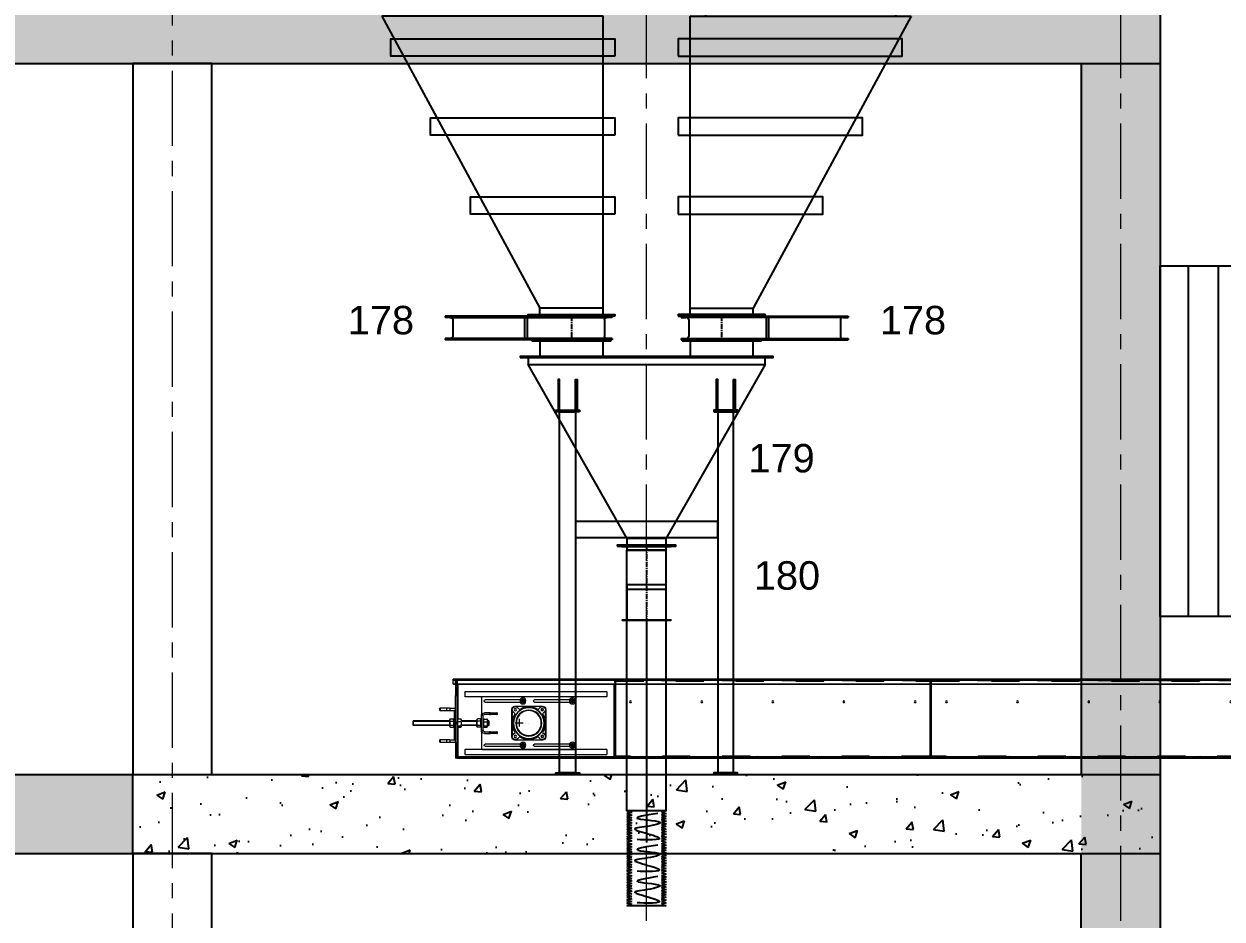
# Model space of a CAD drawing. Header units: millimetres. Extents: x 3220 to 226993, y 817 to 176024.
# Drawn here: x 166369 to 173949, y 140028 to 145694 of the extents above; entities that cross this region are included whole.
import ezdxf

# ---------------------------------------------------------------- set-up
doc = ezdxf.new("R2010")
doc.units = ezdxf.units.MM
for name, pattern in [('AXES', [50.8, 31.75, -6.35, 6.35, -6.35]), ('CHAIN', [0.3543, 0.2362, -0.0295, 0.0591, -0.0295]), ('DASHED', [15, 7, -8])]:
    doc.linetypes.add(name, pattern=pattern)
doc.layers.add('Axe', color=1, linetype='AXES', lineweight=9)
doc.layers.add('Gewinde(DIN)', color=160, linetype='Continuous', lineweight=25)
for name, color, linetype, lineweight, true_color in [('Mittelpunktmarkierung(DIN)', 7, 'Continuous', 25, 0x3f3f3f), ('Sichtbare Kanten(DIN)', 7, 'Continuous', 50, 0x3f3f3f), ('Sichtbare tangentiale Kanten(DIN)', 7, 'Continuous', 50, 0x3f3f3f), ('Verdeckte Kanten(DIN)', 7, 'DASHED', 35, 0x3f3f3f), ('Verdeckte tangentiale Kanten(DIN)', 7, 'DASHED', 35, 0x3f3f3f)]:
    doc.layers.add(name, color=color, linetype=linetype, lineweight=lineweight, true_color=true_color)
doc.layers.add('Repère', color=76, linetype='Continuous')
doc.styles.get("Standard").update_dxf_attribs({"font": 'arial.ttf'})

# ---------------------------------------------------------------- blocks, each defined once
blk = doc.blocks.new('section 1-2')
h = blk.add_hatch()
h.set_pattern_fill('AR-CONC', color=256, scale=3)
h.set_pattern_definition([(50, (0, 2000), (546.554, -47.817), [57.15, -628.65]), (355, (0, 2000), (-105.73, 573.17), [45.72, -502.922]), (100.4514, (45.55, 1996), (440.824, 525.353), [48.57, -534.271]), (46.1842, (0, 2152.4), (813.237, -126.127), [85.725, -942.975]), (96.6356, (67.8, 2141.9), (712.212, 742.278), [72.855, -801.407]), (351.184, (0, 2152.4), (712.212, 742.278), [68.58, -754.38]), (21, (76.2, 2114.3), (454.843, -306.7956), [57.15, -628.65]), (326, (76.2, 2114.3), (185.406, 552.564), [45.72, -502.92]), (71.4514, (114.1, 2088.73), (640.249, 245.768), [48.57, -534.27]), (37.5, (0, 2000), (9.2658, 253.6651), [0, -496.824, 0, -510.54, 0, -504.825]), (7.5, (0, 2000), (200.459, 300.5417), [0, -291.084, 0, -485.394, 0, -192.405]), (327.5, (-169.93, 2000), (406.7718, -17.1862), [0, -190.5, 0, -594.36, 0, -788.67]), (317.5, (-246.13, 2000), (444.3875, 76.2795), [0, -247.65, 0, -394.716, 0, -560.07])])
h.paths.add_polyline_path([(0, 9500), (-250, 9500), (-250, 5000), (0, 5000)])
h.paths.add_polyline_path([(250, 9500), (0, 9500), (0, 5000), (250, 5000)])
h.paths.add_polyline_path([(0, 10000), (-250, 10000), (-250, 9500), (0, 9500)])
h.paths.add_polyline_path([(3000, 10000), (0, 10000), (0, 9500), (250, 9500), (3000, 9500)])
h.paths.add_polyline_path([(6000, 10000), (3000, 10000), (3000, 9500), (6000, 9500)])
h.paths.add_polyline_path([(9000, 10000), (6000, 10000), (6000, 9500), (9000, 9500)])
h.paths.add_polyline_path([(12000, 10000), (9000, 10000), (9000, 9500), (12000, 9500)])
h.paths.add_polyline_path([(15000, 10000), (12000, 10000), (12000, 9500), (15000, 9500)])
h.paths.add_polyline_path([(24000, 10000), (15000, 10000), (15000, 9500), (15250, 9500), (17750, 9500), (24000, 9500)])
h.paths.add_polyline_path([(24000, 9500), (23750, 9500), (23750, 5000), (24000, 5000)])
h.paths.add_polyline_path([(24250, 9500), (24000, 9500), (24000, 5000), (24250, 5000)])
h.paths.add_polyline_path([(24250, 10000), (24000, 10000), (24000, 9500), (24250, 9500)])
h = blk.add_hatch()
h.set_pattern_fill('ANSI34', color=76, scale=60, angle=45)
h.paths.add_polyline_path([(25000, 8219.3), (24250, 8219.3), (24250, 6000), (25000, 6000)])
h.paths.add_polyline_path([(30000, 8219.3), (25000, 8219.3), (25000, 6000), (25150, 6000), (30000, 6000)])
edge = h.paths.add_edge_path()
edge.add_spline(control_points=[(32064.9, 6000), (32043.8, 6183.6), (31955.3, 6691.5), (31715.2, 7425.3), (31849.2, 7984.2), (31905.5, 8219.3)], knot_values=[6114.072042, 6114.072042, 6114.072042, 6114.072042, 6667.775317, 7650.016117, 8363.52173, 8363.52173, 8363.52173, 8363.52173], degree=3, periodic=0)
edge.add_line((31905.5, 8219.3), (30000, 8219.3))
edge.add_line((30000, 8219.3), (30000, 6000))
edge.add_line((30000, 6000), (32064.9, 6000))
h = blk.add_hatch()
h.set_pattern_fill('AR-CONC', color=256, scale=3)
h.set_pattern_definition([(50, (0, 1000), (546.554, -47.817), [57.15, -628.65]), (355, (0, 1000), (-105.73, 573.17), [45.72, -502.922]), (100.4514, (45.55, 996), (440.824, 525.353), [48.57, -534.271]), (46.1842, (0, 1152.4), (813.237, -126.127), [85.725, -942.975]), (96.6356, (67.8, 1141.9), (712.212, 742.278), [72.855, -801.407]), (351.184, (0, 1152.4), (712.212, 742.278), [68.58, -754.38]), (21, (76.2, 1114.3), (454.843, -306.796), [57.15, -628.65]), (326, (76.2, 1114.3), (185.406, 552.564), [45.72, -502.92]), (71.4514, (114.1, 1088.73), (640.249, 245.768), [48.57, -534.27]), (37.5, (0, 1000), (9.2658, 253.6651), [0, -496.824, 0, -510.54, 0, -504.825]), (7.5, (0, 1000), (200.459, 300.5417), [0, -291.084, 0, -485.394, 0, -192.405]), (327.5, (-169.93, 1000), (406.7718, -17.1862), [0, -190.5, 0, -594.36, 0, -788.67]), (317.5, (-246.13, 1000), (444.3875, 76.2795), [0, -247.65, 0, -394.716, 0, -560.07])])
h.paths.add_polyline_path([(0, 4500), (-250, 4500), (-250, 0), (0, 0)])
h.paths.add_polyline_path([(250, 4500), (0, 4500), (0, 0), (250, 0)])
h.paths.add_polyline_path([(0, 5000), (-250, 5000), (-250, 4500), (0, 4500)])
h.paths.add_polyline_path([(3000, 5000), (0, 5000), (0, 4500), (250, 4500), (3000, 4500)])
h.paths.add_polyline_path([(6000, 5000), (3000, 5000), (3000, 4500), (3250, 4500), (6000, 4500)])
h.paths.add_polyline_path([(9000, 5000), (6000, 5000), (6000, 4500), (6250, 4500), (9000, 4500)])
h.paths.add_polyline_path([(12000, 5000), (9000, 5000), (9000, 4500), (9250, 4500), (12000, 4500)])
h.paths.add_polyline_path([(15000, 5000), (12000, 5000), (12000, 4500), (12250, 4500), (15000, 4500)])
h.paths.add_polyline_path([(24000, 5000), (23750, 5000), (23750, 4500), (24000, 4500)])
h.paths.add_polyline_path([(24250, 5000), (24000, 5000), (24000, 4500), (24250, 4500)])
h.paths.add_polyline_path([(24250, 4500), (24000, 4500), (24000, 0), (24250, 0)])
h.paths.add_polyline_path([(24000, 4500), (23750, 4500), (23750, 0), (24000, 0)])
h.paths.add_polyline_path([(17750, 4500), (17750, 5000), (15000, 5000), (15000, 4500)])
h = blk.add_hatch()
h.set_pattern_fill('AR-CONC', color=256, scale=3)
h.paths.add_polyline_path([(18000, 5000), (17750, 5000), (17750, 4500), (18000, 4500)])
h.paths.add_polyline_path([(21000, 5000), (18000, 5000), (18000, 4500), (21000, 4500)])
h.paths.add_polyline_path([(23750, 5000), (21000, 5000), (21000, 4500), (23750, 4500)])
h.paths.add_polyline_path([(24000, 5000), (23750, 5000), (23750, 4500), (24000, 4500)])
h.paths.add_polyline_path([(24250, 5000), (24000, 5000), (24000, 4500), (24250, 4500)])
for p, q in [((23750, 9500), (24250, 9500)), ((17750, 4500), (17750, 5000))]:
    blk.add_line(p, q)
for points in [[(-250, 5000), (-250, 10000), (24250, 10000), (24250, 4000)], [(250, 5000), (250, 9500), (23750, 9500), (23750, 5000)], [(-250, 0), (-250, 5000), (17750, 5000)], [(17750, 5000), (24250, 5000)], [(250, 0), (250, 4500), (17750, 4500)], [(17750, 4500), (24250, 4500)], [(23750, 0), (23750, 4500)]]:
    blk.add_lwpolyline(points)
for points in [[(17750, 5000), (18250, 5000), (18250, 9500), (17750, 9500)], [(17750, 0), (18250, 0), (18250, 4500), (17750, 4500)]]:
    blk.add_lwpolyline(points, close=True)
at = {"color": 76}
blk.add_lwpolyline([(32064.9, 6000), (24250, 6000), (24250, 8219.3), (31905.5, 8219.3)], dxfattribs=at)
at = {"layer": 'Axe', "ltscale": 15}
for p, q in [((18000, -5500), (18000, 33323.9)), ((21000, -500), (21000, 33323.9)), ((24000, -500), (24000, 33323.9))]:
    blk.add_line(p, q, dxfattribs=at)
blk = doc.blocks.new('cone produit finie')
at = {"color": 1}
for p, q in [((-3000, 0), (-3000, -50)), ((0, 0), (0, -50))]:
    blk.add_line(p, q, dxfattribs=at)
at = {"color": 4}
for p, q in [((-100, 0), (-2900, 0)), ((-1575, -2399.8), (-2900, 0)), ((-375, -560), (-100, 0)), ((-375, -1844.8), (-375, -560)), ((-375, -2399.8), (-375, -1844.8)), ((-275, -2399.8), (-1675, -2399.8)), ((-1675, -2399.8), (-675, -4249.8)), ((-275, -4249.8), (-275, -2399.8)), ((-675, -4289.8), (-675, -4249.8)), ((-275, -4249.8), (-675, -4249.8)), ((-275, -4289.8), (-275, -4249.8))]:
    blk.add_line(p, q, dxfattribs=at)
for points in [[(-290, -799.8), (-2645.1, -799.8), (-2645.1, -689.8), (-290, -689.8)], [(-290, -1449.8), (-2313.3, -1453.4), (-2313.3, -1343.4), (-290, -1339.8)], [(-290, -2054.8), (-2007.9, -2054.8), (-2007.9, -1944.8), (-290, -1944.8)], [(-200, -2654.8), (-1617.9, -2654.8), (-1617.9, -2544.8), (-200, -2544.8)], [(-200, -3154.8), (-1366, -3154.8), (-1366, -3044.8), (-200, -3044.8)], [(-200, -3654.8), (-1114.1, -3654.8), (-1114.1, -3544.8), (-200, -3544.8)], [(-200, -4299.8), (-750, -4299.8), (-750, -4289.8), (-200, -4289.8)]]:
    blk.add_lwpolyline(points, close=True, dxfattribs=at)
blk = doc.blocks.new('157 L')
at = {"color": 6}
for p, q in [((-256.5, 0, 0), (799.6, 0, 0)), ((-256.5, 0, 0), (-256.5, -9.3, 0)), ((799.6, 0, 0), (799.6, -9.3, 0)), ((-256.5, -9.3, 0), (-226.2, -9.3, 0)), ((769.4, -9.3, 0), (-226.2, -9.3, 0)), ((-208.2, -20.8, 0), (-208.2, -129.2, 0)), ((-200, 0, 0), (-200, -9.3, 0)), ((200, 0, 0), (200, -9.3, 0)), ((280.8, -9.3, 0), (280.8, -140.7, 0)), ((297.2, -9.3, 0), (297.2, -140.7, 0)), ((751.4, -20.8, 0), (751.4, -129.2, 0)), ((769.4, -9.3, 0), (799.6, -9.3, 0)), ((-256.5, -140.7, 0), (-256.5, -150, 0)), ((-256.5, -140.7, 0), (-226.2, -140.7, 0)), ((-256.5, -150, 0), (799.6, -150, 0)), ((-226.2, -140.7, 0), (769.4, -140.7, 0)), ((-200, -140.7, 0), (-200, -150, 0)), ((200, -140.7, 0), (200, -150, 0)), ((769.4, -140.7, 0), (799.6, -140.7, 0)), ((799.6, -140.7, 0), (799.6, -150, 0))]:
    blk.add_line(p, q, dxfattribs=at)
for centre, start, end in [((-219.6, -20.8, 0), 0, 90), ((762.8, -20.8, 0), 90, 180), ((-219.6, -129.2, 0), 270, 0), ((762.8, -129.2, 0), 180, 270)]:
    blk.add_arc(centre, 11.5, start, end, dxfattribs=at)
at = {"layer": 'Axe', "lineweight": -3}
blk.add_line((0, 0), (0, -150, 0), dxfattribs=at)
blk = doc.blocks.new('178.1')
blk.add_blockref('157 L', (0, 0))
blk = doc.blocks.new('178')
blk.add_blockref('178.1', (0, 0))
blk = doc.blocks.new('101 1 G')
for p, q in [((125, 466), (-125, 466)), ((-125, 466), (-125, 446)), ((125, 446), (125, 466)), ((-125, 5), (-125, 446)), ((125, 446), (-125, 446)), ((125, 446), (-125, 446)), ((-125, 446), (125, 446)), ((125, 5), (125, 446))]:
    blk.add_line(p, q)
for points in [[(155, 466), (-155, 466), (-155, 471), (155, 471)], [(-125, 5), (125, 5), (125, 225.5), (-125, 225.5)], [(-125, 5), (125, 5), (125, 195.8), (-125, 195.8)], [(152.5, 0), (-152.5, 0), (-152.5, 5), (152.5, 5)]]:
    blk.add_lwpolyline(points, close=True)
at = {"layer": 'Axe', "lineweight": -3}
blk.add_line((0, 471), (0, 0), dxfattribs=at)
blk = doc.blocks.new('180L')
blk.add_blockref('101 1 G', (0, -471))
blk = doc.blocks.new('179 L')
at = {"color": 34}
for p, q in [((-125, 550), (-750, 1650)), ((750, 1650), (125, 550)), ((-560, 1375), (-550, 1375)), ((-440, 1375), (-450, 1375)), ((440, 1375), (450, 1375)), ((560, 1375), (550, 1375)), ((-125, 550), (125, 550)), ((-125, 550), (-125, 505)), ((125, 505), (125, 550))]:
    blk.add_line(p, q, dxfattribs=at)
at = {"color": 34, "elevation": 0}
for points in [[(-725, 1799), (-225, 1799), (-225, 1805), (-725, 1805)], [(-275, 1799), (-675, 1799), (-675, 1700), (-275, 1700)], [(225, 1799), (725, 1799), (725, 1805), (225, 1805)], [(675, 1799), (275, 1799), (275, 1700), (675, 1700)], [(-800, 1694), (800, 1694), (800, 1700), (-800, 1700)], [(-750, 1650), (750, 1650), (750, 1694), (-750, 1694)]]:
    blk.add_lwpolyline(points, close=True, dxfattribs=at)
at = {"color": 34}
for points in [[(-560, 1360), (-550, 1360), (-550, 1553.9), (-560, 1553.9)], [(-440, 1360), (-450, 1360), (-450, 1553.9), (-440, 1553.9)], [(440, 1360), (450, 1360), (450, 1553.9), (440, 1553.9)], [(560, 1360), (550, 1360), (550, 1553.9), (560, 1553.9)], [(-425, 1350), (-575, 1350), (-575, 1360), (-425, 1360)], [(-450, -935.2), (-550, -935.2), (-550, 1350), (-450, 1350)], [(425, 1350), (575, 1350), (575, 1360), (425, 1360)], [(450, -935.2), (550, -935.2), (550, 1350), (450, 1350)], [(-450, 654.8), (-450, 554.8), (450, 554.8), (450, 654.8)], [(-185, 500), (185, 500), (185, 505), (-185, 505)], [(-425, -945.2), (-575, -945.2), (-575, -935.2), (-425, -935.2)], [(425, -945.2), (575, -945.2), (575, -935.2), (425, -935.2)]]:
    blk.add_lwpolyline(points, close=True, dxfattribs=at)
blk = doc.blocks.new('TKF 300 tondeur F')
at = {"layer": 'Gewinde(DIN)', "color": 5, "lineweight": 0}
for p, q in [((807, -7.3), (797, -7.3)), ((797, -33.1), (807, -33.1)), ((972, -7.3), (873, -7.3)), ((873, -33.1), (972, -33.1)), ((1277, -7.3), (1044, -7.3)), ((1044, -33.1), (1277, -33.1))]:
    blk.add_line(p, q, dxfattribs=at)
for centre in [(270, 119.8), (582, 119.8), (270, -160.2), (582, -160.2)]:
    blk.add_arc(centre, 4.95, 176.19313, 86.19313, dxfattribs=at)
at = {"layer": 'Mittelpunktmarkierung(DIN)', "color": 5, "linetype": 'CHAIN', "lineweight": 0, "ltscale": 5.555937}
for p, q in [((606.5, 5.9), (606.5, -44.1)), ((631.5, -19.1), (581.5, -19.1))]:
    blk.add_line(p, q, dxfattribs=at)
at = {"layer": 'Sichtbare Kanten(DIN)', "color": 5, "lineweight": 0}
for p, q in [((0, 252.3), (0, 257.3)), ((0, 257.3), (0, 257.3)), ((1023, 257.3), (0, 257.3)), ((0, 252.3), (0, 248.6)), ((0, 236.4), (0, 248.6)), ((0, 236.4), (0, 236.2)), ((0, 236.2), (0, -236.2)), ((4, 228.2), (4, -236.2)), ((997, 252.5), (1011, 252.5)), ((997, 252.3), (997, 252.5)), ((997, 252.3), (997, 248.6)), ((1000, 250.5), (997, 250.5)), ((997, 250.3), (1000, 250.3)), ((997, 228.4), (997, 248.6)), ((997, 246.3), (1000, 246.3)), ((997, 245.8), (1000, 245.8)), ((997, 228.2), (997, 228.4)), ((1000, 247.2), (1000, 252.1)), ((1000, 154.8), (1000, 247.2)), ((1008, 252.1), (1008, 247.2)), ((1011, 250.5), (1008, 250.5)), ((1008, 247.2), (1008, 154.8)), ((1011, 252.5), (1011, 252.3)), ((1011, 248.6), (1011, 252.3)), ((1011, 248.6), (1011, 228.4)), ((1011, 228.2), (1011, 228.4)), ((1023, 252.3), (1023, 257.3)), ((1023, 257.3), (1023, 257.3)), ((1023, 252.3), (1023, 248.6)), ((1023, 228.4), (1023, 248.6)), ((1023, 228.2), (1023, 228.4)), ((995, 226.4), (10, 226.4)), ((10, 226.2), (995, 226.2)), ((50, 149.8), (50, 175.8)), ((52, 177.8), (948, 177.8)), ((950, 175.8), (950, 149.8)), ((996, 7.8), (996, 226.5)), ((1008, 154.8), (1000, 154.8)), ((1000, 154.8), (1000, -11.2)), ((1008, -145.2), (1008, 154.8)), ((1021, 226.4), (1013, 226.4)), ((1013, 226.2), (1021, 226.2)), ((948, 147.8), (52, 147.8)), ((245, -182.2), (245, 141.8)), ((250, 146.8), (840, 146.8)), ((287.1, 126.8), (508, 126.8)), ((508, 112.8), (287.1, 112.8)), ((632.5, 87.3), (457.5, 87.3)), ((460, 84.8), (545, 84.8)), ((486.3, 66.8), (474.1, 78.9)), ((545, 84.8), (630, 84.8)), ((599.1, 126.8), (820, 126.8)), ((820, 112.8), (599.1, 112.8)), ((615.9, 78.9), (603.7, 66.8)), ((845, 141.8), (845, 24.8)), ((437.5, 67.3), (437.5, -107.7)), ((440, -20.2), (440, 64.8)), ((445.9, 50.7), (458, 38.5)), ((632, 38.5), (644.1, 50.7)), ((650, 64.8), (650, -20.2)), ((652.5, -107.7), (652.5, 67.3)), ((745, 44.8), (747.9, 44.8)), ((745, 44.8), (745, 34.8)), ((747.9, 34.8), (745, 34.8)), ((787.1, 44.8), (747.9, 44.8)), ((747.9, 34.8), (787.1, 34.8)), ((787.1, 44.8), (794.1, 44.8)), ((794.1, 34.8), (787.1, 34.8)), ((794.1, 44.8), (825, 44.8)), ((794.1, 34.8), (825, 34.8)), ((807, 1.2), (808.5, 3.8)), ((807, 1.2), (807, -41.5)), ((828, 5.6), (810, 5.6)), ((831, 1.2), (829.5, 3.8)), ((831, -48.2), (831, 7.8)), ((835, 7.8), (831, 7.8)), ((835, 24.8), (835, -65.2)), ((845, -65.2), (845, 24.8)), ((845, 7.8), (849, 7.8)), ((849, 7.8), (849, -48.2)), ((849, 1.2), (851.6, 5.6)), ((852, 6.3), (870, 6.3)), ((873, 1.2), (870.4, 5.6)), ((873, -41.5), (873, 1.2)), ((972, 1.2), (974, 4.6)), ((972, 1.2), (972, -41.5)), ((993, 6.1), (975, 6.1)), ((996, 1.2), (994, 4.6)), ((996, -48.2), (996, 7.8)), ((1000, 7.8), (996, 7.8)), ((1045.6, 74.3), (1008, 74.3)), ((1008, 59.3), (1008, 74.3)), ((1008, 59.3), (1016, 59.3)), ((1008, -125.2), (1008, 59.3)), ((1045.6, 59.3), (1008, 59.3)), ((1016, -11.2), (1016, 59.3)), ((1016, 7.8), (1020, 7.8)), ((1020, 7.8), (1020, -48.2)), ((1020, 1.2), (1023, 6.4)), ((1041, 6.4), (1023, 6.4)), ((1044, 1.2), (1041, 6.4)), ((1044, -41.5), (1044, 1.2)), ((1045.6, 74.3), (1063.5, 74.3)), ((1063.5, 59.3), (1045.6, 59.3)), ((1063.5, 74.3), (1105.9, 74.3)), ((1105.9, 59.3), (1063.5, 59.3)), ((1105.9, 74.3), (1108, 74.3)), ((1108, 59.3), (1105.9, 59.3)), ((1108, 59.3), (1108, 74.3)), ((440, -105.2), (440, -20.2)), ((650, -20.2), (650, -105.2)), ((745, -75.2), (747.9, -75.2)), ((745, -75.2), (745, -85.2)), ((787.1, -75.2), (747.9, -75.2)), ((787.1, -75.2), (794.1, -75.2)), ((825, -75.2), (794.1, -75.2)), ((797, -6.2), (798, -5.2)), ((797, -34.2), (797, -6.2)), ((797, -34.2), (798, -35.2)), ((798, -5.2), (798, -35.2)), ((798, -5.2), (807, -5.2)), ((798, -35.2), (807, -35.2)), ((807, -41.5), (808.5, -44.2)), ((828, -12.6), (810, -12.6)), ((828, -38.4), (810, -38.4)), ((828, -46), (810, -46)), ((831, -41.5), (829.5, -44.2)), ((835, -48.2), (831, -48.2)), ((845, -48.2), (849, -48.2)), ((845, -65.2), (845, -182.2)), ((849, -41.5), (851.6, -46)), ((852, -8.1), (870, -8.1)), ((852, -34.6), (870, -34.6)), ((852, -46.7), (870, -46.7)), ((873, -41.5), (870.4, -46)), ((873, -5.2), (972, -5.2)), ((873, -35.2), (972, -35.2)), ((972, -41.5), (974, -45)), ((993, -10.2), (975, -10.2)), ((993, -36.5), (975, -36.5)), ((993, -46.5), (975, -46.5)), ((996, -41.5), (994, -45)), ((996, -236.2), (996, -48.2)), ((1000, -48.2), (996, -48.2)), ((1000, -29.2), (1000, -11.2)), ((1000, -29.2), (1000, -145.2)), ((1016, -11.2), (1016, -29.2)), ((1016, -125.2), (1016, -29.2)), ((1016, -48.2), (1020, -48.2)), ((1020, -41.5), (1023, -46.8)), ((1041, -6.9), (1023, -6.9)), ((1041, -33.5), (1023, -33.5)), ((1041, -46.8), (1023, -46.8)), ((1044, -41.5), (1041, -46.8)), ((1044, -5.2), (1276, -5.2)), ((1044, -35.2), (1276, -35.2)), ((1276, -35.2), (1276, -5.2)), ((1277, -6.2), (1276, -5.2)), ((1277, -34.2), (1276, -35.2)), ((1277, -6.2), (1277, -34.2)), ((458, -78.9), (445.9, -91.1)), ((457.5, -127.7), (632.5, -127.7)), ((545, -125.2), (460, -125.2)), ((474.1, -119.3), (486.3, -107.2)), ((630, -125.2), (545, -125.2)), ((603.7, -107.2), (615.9, -119.3)), ((644.1, -91.1), (632, -78.9)), ((747.9, -85.2), (745, -85.2)), ((747.9, -85.2), (787.1, -85.2)), ((794.1, -85.2), (787.1, -85.2)), ((825, -85.2), (794.1, -85.2)), ((1000, -237.6), (1000, -145.2)), ((1000, -145.2), (1008, -145.2)), ((1008, -125.2), (1016, -125.2)), ((1045.6, -125.2), (1008, -125.2)), ((1008, -140.2), (1008, -125.2)), ((1045.6, -140.2), (1008, -140.2)), ((1008, -145.2), (1008, -237.6)), ((1045.6, -125.2), (1063.5, -125.2)), ((1063.5, -140.2), (1045.6, -140.2)), ((1063.5, -125.2), (1105.9, -125.2)), ((1105.9, -140.2), (1063.5, -140.2)), ((1105.9, -125.2), (1108, -125.2)), ((1108, -140.2), (1105.9, -140.2)), ((1108, -140.2), (1108, -125.2)), ((50, -216.2), (50, -190.2)), ((52, -188.2), (948, -188.2)), ((948, -218.2), (52, -218.2)), ((840, -187.2), (250, -187.2)), ((287.1, -153.2), (508, -153.2)), ((508, -167.2), (287.1, -167.2)), ((599.1, -153.2), (820, -153.2)), ((820, -167.2), (599.1, -167.2)), ((950, -190.2), (950, -216.2)), ((4, -236.2), (0, -236.2)), ((0, -240.7), (0, -236.7)), ((1000, -236.7), (0, -236.7)), ((0, -240.7), (1000, -240.7)), ((0, -240.7), (0, -244.7)), ((1000, -240.7), (0, -240.7)), ((0, -244.7), (1000, -244.7)), ((8, -232.7), (4, -232.7)), ((8, -232.7), (8, -236.7)), ((992, -232.7), (996, -232.7)), ((992, -236.7), (992, -232.7)), ((992, -235.7), (996, -235.7)), ((996, -236.2), (1000, -236.2)), ((1000, -242.7), (1000, -237.6)), ((1000, -242.7), (1000, -244.7)), ((1000, -242.7), (1008, -242.7)), ((1008, -237.6), (1008, -242.7))]:
    blk.add_line(p, q, dxfattribs=at)
for centre, radius in [((270, 119.8), 18.5), ((270, 119.8), 8.6), ((270, 119.8), 6), ((270, 119.8), 6), ((270, 119.8), 4), ((545, -20.2), 99), ((582, 119.8), 18.5), ((582, 119.8), 8.6), ((582, 119.8), 6), ((582, 119.8), 6), ((582, 119.8), 4), ((460, 64.8), 8), ((460, 64.8), 6.92), ((545, -20.2), 81.5), ((630, 64.8), 8), ((630, 64.8), 6.92), ((545, -20.2), 0.01), ((270, -160.2), 18.5), ((460, -105.2), 8), ((460, -105.2), 6.92), ((582, -160.2), 18.5), ((630, -105.2), 8), ((630, -105.2), 6.92), ((270, -160.2), 8.6), ((270, -160.2), 6), ((270, -160.2), 6), ((270, -160.2), 4), ((582, -160.2), 8.6), ((582, -160.2), 6), ((582, -160.2), 6), ((582, -160.2), 4)]:
    blk.add_circle(centre, radius, dxfattribs=at)
for centre, radius, start, end in [((52, 175.8), 2, 90, 180), ((948, 175.8), 2, 0, 90), ((52, 149.8), 2, 180, 270), ((250, 141.8), 5, 90, 180), ((457.5, 67.3), 20, 90, 180), ((460, 64.8), 20, 45, 225), ((545, -20.2), 105, 55.98058, 124.01942), ((508, 119.8), 7, 270, 90), ((630, 64.8), 20, 315, 135), ((632.5, 67.3), 20, 0, 90), ((820, 119.8), 7, 270, 90), ((840, 141.8), 5, 0, 90), ((948, 149.8), 2, 270, 0), ((545, -20.2), 105, 145.98058, 214.01942), ((545, -20.2), 105, 325.98058, 34.01942), ((825, 24.8), 20, 0, 90), ((825, 24.8), 10, 0, 90), ((825, -65.2), 10, 270, 0), ((825, -65.2), 20, 270, 0), ((457.5, -107.7), 20, 180, 270), ((460, -105.2), 20, 135, 315), ((545, -20.2), 105, 235.98058, 304.01942), ((630, -105.2), 20, 225, 45), ((632.5, -107.7), 20, 270, 0), ((52, -190.2), 2, 90, 180), ((52, -216.2), 2, 180, 270), ((250, -182.2), 5, 180, 270), ((508, -160.2), 7, 270, 90), ((820, -160.2), 7, 270, 90), ((840, -182.2), 5, 270, 0), ((948, -190.2), 2, 0, 90), ((948, -216.2), 2, 270, 0)]:
    blk.add_arc(centre, radius, start, end, dxfattribs=at)
for centre, major_axis, start_param, end_param in [((10, 236.4), (-10, 0), 0, 1.570796), ((10, 236.2), (-10, 0), 0, 1.570796), ((995, 228.4), (2, 0), 4.712389, 6.283185), ((995, 228.2), (2, 0), 4.712389, 6.283185), ((1013, 228.4), (-2, 0), 0, 1.570796), ((1013, 228.2), (-2, 0), 0, 1.570796), ((1021, 228.4), (2, 0), 4.712389, 6.283185), ((1021, 228.2), (2, 0), 4.712389, 6.283185)]:
    blk.add_ellipse(centre, major_axis=major_axis, ratio=0.996195, start_param=start_param, end_param=end_param, dxfattribs=at)
for centre in [(50, 252.9), (230, 252.9), (410, 252.9), (590, 252.9), (770, 252.9), (950, 252.9)]:
    blk.add_ellipse(centre, major_axis=(-5, 0), ratio=0.026186, dxfattribs=at)
for points, weights in [([(260.5, 125.3), (265.2, 128), (270, 130.8)], [1, 1.15470053838, 1]), ([(260.5, 114.3), (260.5, 119.8), (260.5, 125.3)], [1, 1.15470053838, 1]), ([(270, 108.8), (265.2, 111.6), (260.5, 114.3)], [1, 1.15470053838, 1]), ([(270, 130.8), (274.7, 128), (279.5, 125.3)], [1, 1.15470053838, 1]), ([(279.5, 114.3), (274.7, 111.6), (270, 108.8)], [1, 1.15470053838, 1]), ([(279.5, 125.3), (279.5, 119.8), (279.5, 114.3)], [1, 1.15470053838, 1]), ([(572.5, 125.3), (577.2, 128), (582, 130.8)], [1, 1.15470053838, 1]), ([(572.5, 114.3), (572.5, 119.8), (572.5, 125.3)], [1, 1.15470053838, 1]), ([(582, 108.8), (577.2, 111.6), (572.5, 114.3)], [1, 1.15470053838, 1]), ([(582, 130.8), (586.7, 128), (591.5, 125.3)], [1, 1.15470053838, 1]), ([(591.5, 114.3), (586.7, 111.6), (582, 108.8)], [1, 1.15470053838, 1]), ([(591.5, 125.3), (591.5, 119.8), (591.5, 114.3)], [1, 1.15470053838, 1]), ([(810, 5.6), (806.2, -3.5), (810, -12.6)], [1, 1.15470053838, 1]), ([(808.5, 3.8), (809, 4.7), (810, 5.6)], [1.05428215884, 1.03510900329, 1]), ([(828, 5.6), (829, 4.7), (829.5, 3.8)], [1, 1.03510900329, 1.05428215884]), ([(828, -12.6), (831.8, -3.5), (828, 5.6)], [1, 1.15470053838, 1]), ([(852, 6.3), (848.2, -0.9), (852, -8.1)], [1, 1.15470053838, 1]), ([(851.6, 5.6), (851.8, 6), (852, 6.3)], [1.01498110201, 1.00789329063, 1]), ([(870, 6.3), (870.2, 6), (870.4, 5.6)], [1, 1.00789329063, 1.01498110201]), ([(870, -8.1), (873.8, -0.9), (870, 6.3)], [1, 1.15470053838, 1]), ([(975, 6.1), (971.2, -2), (975, -10.2)], [1, 1.15470053838, 1]), ([(974, 4.6), (974.4, 5.4), (975, 6.1)], [1.03585620826, 1.02069714234, 1]), ([(993, 6.1), (993.6, 5.4), (994, 4.6)], [1, 1.02069714234, 1.03585620826]), ([(993, -10.2), (996.8, -2), (993, 6.1)], [1, 1.15470053838, 1]), ([(1023, 6.4), (1019.2, -0.3), (1023, -6.9)], [1, 1.15470053838, 1]), ([(1041, -6.9), (1044.8, -0.3), (1041, 6.4)], [1, 1.15470053838, 1]), ([(810, -12.6), (806.2, -25.5), (810, -38.4)], [1, 1.15470053838, 1]), ([(810, -38.4), (806.2, -42.2), (810, -46)], [1, 1.15470053838, 1]), ([(828, -38.4), (831.8, -25.5), (828, -12.6)], [1, 1.15470053838, 1]), ([(828, -46), (831.8, -42.2), (828, -38.4)], [1, 1.15470053838, 1]), ([(852, -8.1), (848.2, -21.4), (852, -34.6)], [1, 1.15470053838, 1]), ([(852, -34.6), (848.2, -40.7), (852, -46.7)], [1, 1.15470053838, 1]), ([(870, -34.6), (873.8, -21.4), (870, -8.1)], [1, 1.15470053838, 1]), ([(870, -46.7), (873.8, -40.7), (870, -34.6)], [1, 1.15470053838, 1]), ([(975, -10.2), (971.2, -23.3), (975, -36.5)], [1, 1.15470053838, 1]), ([(975, -36.5), (971.2, -41.5), (975, -46.5)], [1, 1.15470053838, 1]), ([(993, -36.5), (996.8, -23.3), (993, -10.2)], [1, 1.15470053838, 1]), ([(993, -46.5), (996.8, -41.5), (993, -36.5)], [1, 1.15470053838, 1]), ([(1023, -6.9), (1019.2, -20.2), (1023, -33.5)], [1, 1.15470053838, 1]), ([(1023, -33.5), (1019.2, -40.1), (1023, -46.8)], [1, 1.15470053838, 1]), ([(1041, -33.5), (1044.8, -20.2), (1041, -6.9)], [1, 1.15470053838, 1]), ([(1041, -46.8), (1044.8, -40.1), (1041, -33.5)], [1, 1.15470053838, 1]), ([(260.5, -154.7), (265.2, -152), (270, -149.2)], [1, 1.15470053838, 1]), ([(270, -149.2), (274.7, -152), (279.5, -154.7)], [1, 1.15470053838, 1]), ([(572.5, -154.7), (577.2, -152), (582, -149.2)], [1, 1.15470053838, 1]), ([(582, -149.2), (586.7, -152), (591.5, -154.7)], [1, 1.15470053838, 1]), ([(260.5, -165.7), (260.5, -160.2), (260.5, -154.7)], [1, 1.15470053838, 1]), ([(270, -171.2), (265.2, -168.4), (260.5, -165.7)], [1, 1.15470053838, 1]), ([(279.5, -165.7), (274.7, -168.4), (270, -171.2)], [1, 1.15470053838, 1]), ([(279.5, -154.7), (279.5, -160.2), (279.5, -165.7)], [1, 1.15470053838, 1]), ([(572.5, -165.7), (572.5, -160.2), (572.5, -154.7)], [1, 1.15470053838, 1]), ([(582, -171.2), (577.2, -168.4), (572.5, -165.7)], [1, 1.15470053838, 1]), ([(591.5, -165.7), (586.7, -168.4), (582, -171.2)], [1, 1.15470053838, 1]), ([(591.5, -154.7), (591.5, -160.2), (591.5, -165.7)], [1, 1.15470053838, 1])]:
    blk.add_rational_spline(points, weights, degree=2, dxfattribs=at)
at = {"layer": 'Sichtbare tangentiale Kanten(DIN)', "color": 5, "lineweight": 0}
for p, q in [((0, 257.3), (1023, 257.3)), ((0, 252.3), (997, 252.3)), ((0, 248.6), (997, 248.6)), ((1000, 247.2), (1008, 247.2)), ((1011, 252.3), (1023, 252.3)), ((1011, 248.6), (1023, 248.6)), ((8, 226.4), (8, -232.7)), ((10, 226.2), (10, 226.4)), ((992, 6.1), (992, 226.2)), ((995, 226.2), (995, 226.4)), ((1013, 226.2), (1013, 226.4)), ((1021, 226.2), (1021, 226.4)), ((747.9, 34.8), (747.9, 44.8)), ((787.1, 44.8), (787.1, 34.8)), ((794.1, 34.8), (794.1, 44.8)), ((1045.6, 74.3), (1045.6, 59.3)), ((1063.5, 59.3), (1063.5, 74.3)), ((1105.9, 74.3), (1105.9, 59.3)), ((747.9, -85.2), (747.9, -75.2)), ((787.1, -75.2), (787.1, -85.2)), ((794.1, -85.2), (794.1, -75.2)), ((992, -232.7), (992, -46.5)), ((1045.6, -125.2), (1045.6, -140.2)), ((1063.5, -140.2), (1063.5, -125.2)), ((1105.9, -125.2), (1105.9, -140.2)), ((8, -232.7), (992, -232.7)), ((1008, -237.6), (1000, -237.6))]:
    blk.add_line(p, q, dxfattribs=at)
for radius in [97, 82.5, 78.8]:
    blk.add_circle((545, -20.2), radius, dxfattribs=at)
blk = doc.blocks.new('TKF 300 2000 F')
at = {"layer": 'Sichtbare Kanten(DIN)', "color": 5, "lineweight": 0}
for p, q in [((-2000, 495), (-2000, 492)), ((-2000, 495), (-1999, 495)), ((-2000, 492), (-1999, 492)), ((-1999, 491.9), (-2000, 491.9)), ((-2000, 7.1), (-2000, 491.9)), ((-1999, 497), (-1999, 502)), ((-1999, 502), (-1999, 502)), ((-1, 502), (-1999, 502)), ((-1999, 497), (-1999, 493.3)), ((-1999, 481.1), (-1999, 493.3)), ((-1999, 481.1), (-1999, 480.9)), ((-1997, 7.1), (-1997, 474.9)), ((-11, 471.1), (-1989, 471.1)), ((-1989, 470.9), (-11, 470.9)), ((-3, 474.9), (-3, 7.1)), ((-1, 502), (-1, 497)), ((-1, 502), (-1, 502)), ((-1, 493.3), (-1, 497)), ((-1, 495), (0, 495)), ((-1, 493.3), (-1, 481.1)), ((-1, 492), (0, 492)), ((-1, 491.9), (0, 491.9)), ((-1, 480.9), (-1, 481.1)), ((0, 495), (0, 492)), ((0, 491.9), (0, 7.1)), ((-1997, 7.1), (-2000, 7.1)), ((-2000, 7.1), (-2000, 7)), ((-2000, 4), (-2000, 7)), ((0, 7), (-2000, 7)), ((-2000, 4), (0, 4)), ((-2000, 0), (-2000, 4)), ((0, 4), (-2000, 4)), ((-1994, 10), (-1997, 10)), ((-1994, 10), (-1994, 7)), ((-6, 10), (-3, 10)), ((-6, 7), (-6, 10)), ((-3, 7.1), (0, 7.1)), ((0, 7), (0, 7.1)), ((0, 4), (0, 7)), ((0, 0), (0, 4)), ((-2000, 0), (0, 0))]:
    blk.add_line(p, q, dxfattribs=at)
for centre in [(-1900, 360), (-1450, 360), (-1000, 360), (-550, 360), (-100, 360)]:
    blk.add_circle(centre, 6, dxfattribs=at)
for centre, major_axis, start_param, end_param in [((-1989, 481.1), (-10, 0), 0, 1.570796), ((-1989, 480.9), (-10, 0), 0, 1.570796), ((-11, 481.1), (10, 0), 4.712389, 6.283185), ((-11, 480.9), (10, 0), 4.712389, 6.283185)]:
    blk.add_ellipse(centre, major_axis=major_axis, ratio=0.996195, start_param=start_param, end_param=end_param, dxfattribs=at)
for centre in [(-1950, 497.6), (-1760, 497.6), (-1570, 497.6), (-1380, 497.6), (-1190, 497.6), (-1000, 497.6), (-810, 497.6), (-620, 497.6), (-430, 497.6), (-240, 497.6), (-50, 497.6)]:
    blk.add_ellipse(centre, major_axis=(-5, 0), ratio=0.026186, dxfattribs=at)
at = {"layer": 'Sichtbare tangentiale Kanten(DIN)', "color": 5, "lineweight": 0}
for p, q in [((-1999, 502), (-1, 502)), ((-1999, 497), (-1, 497)), ((-1999, 493.3), (-1, 493.3)), ((-1994, 472.3), (-1994, 10)), ((-1989, 470.9), (-1989, 471.1)), ((-11, 471.1), (-11, 470.9)), ((-6, 10), (-6, 472.3)), ((-1994, 10), (-6, 10))]:
    blk.add_line(p, q, dxfattribs=at)
at = {"layer": 'Verdeckte Kanten(DIN)', "color": 5, "lineweight": 0, "ltscale": 0.571309}
for p, q in [((-2000, 489), (-1997, 489)), ((-1997, 475.5), (-2000, 475.5)), ((-1997, 463.5), (-2000, 463.5)), ((-1994, 495), (-1994, 492)), ((-1956, 492), (-1956, 495)), ((-1944, 492), (-1944, 495)), ((-1766, 492), (-1766, 495)), ((-1754, 492), (-1754, 495)), ((-1576, 492), (-1576, 495)), ((-1564, 492), (-1564, 495)), ((-1386, 492), (-1386, 495)), ((-1374, 492), (-1374, 495)), ((-1196, 492), (-1196, 495)), ((-1184, 492), (-1184, 495)), ((-1006, 492), (-1006, 495)), ((-994, 492), (-994, 495)), ((-816, 492), (-816, 495)), ((-804, 492), (-804, 495)), ((-626, 492), (-626, 495)), ((-614, 492), (-614, 495)), ((-436, 492), (-436, 495)), ((-424, 492), (-424, 495)), ((-246, 492), (-246, 495)), ((-234, 492), (-234, 495)), ((-56, 492), (-56, 495)), ((-44, 492), (-44, 495)), ((-6, 492), (-6, 495)), ((-3, 489), (0, 489)), ((0, 475.5), (-3, 475.5)), ((0, 463.5), (-3, 463.5)), ((-1997, 365.5), (-2000, 365.5)), ((-1997, 353.5), (-2000, 353.5)), ((0, 365.5), (-3, 365.5)), ((0, 353.5), (-3, 353.5)), ((-1997, 255.5), (-2000, 255.5)), ((-1997, 243.5), (-2000, 243.5)), ((0, 255.5), (-3, 255.5)), ((0, 243.5), (-3, 243.5)), ((-1997, 145.5), (-2000, 145.5)), ((-1997, 133.5), (-2000, 133.5)), ((0, 145.5), (-3, 145.5)), ((0, 133.5), (-3, 133.5)), ((-1997, 35.5), (-2000, 35.5)), ((-1997, 23.5), (-2000, 23.5)), ((-1997, 10), (-2000, 10)), ((-1994, 7), (-1994, 4)), ((-1956, 7), (-1956, 4)), ((-1944, 7), (-1944, 4)), ((-1856, 7), (-1856, 4)), ((-1844, 7), (-1844, 4)), ((-1756, 7), (-1756, 4)), ((-1744, 7), (-1744, 4)), ((-1656, 7), (-1656, 4)), ((-1644, 7), (-1644, 4)), ((-1556, 7), (-1556, 4)), ((-1544, 7), (-1544, 4)), ((-1456, 7), (-1456, 4)), ((-1444, 7), (-1444, 4)), ((-1356, 7), (-1356, 4)), ((-1344, 7), (-1344, 4)), ((-1256, 7), (-1256, 4)), ((-1244, 7), (-1244, 4)), ((-1156, 7), (-1156, 4)), ((-1144, 7), (-1144, 4)), ((-1056, 7), (-1056, 4)), ((-1044, 7), (-1044, 4)), ((-956, 7), (-956, 4)), ((-944, 7), (-944, 4)), ((-856, 7), (-856, 4)), ((-844, 7), (-844, 4)), ((-756, 7), (-756, 4)), ((-744, 7), (-744, 4)), ((-656, 7), (-656, 4)), ((-644, 7), (-644, 4)), ((-556, 7), (-556, 4)), ((-544, 7), (-544, 4)), ((-456, 7), (-456, 4)), ((-444, 7), (-444, 4)), ((-356, 7), (-356, 4)), ((-344, 7), (-344, 4)), ((-256, 7), (-256, 4)), ((-244, 7), (-244, 4)), ((-156, 7), (-156, 4)), ((-144, 7), (-144, 4)), ((-56, 7), (-56, 4)), ((-44, 7), (-44, 4)), ((-6, 7), (-6, 4)), ((0, 35.5), (-3, 35.5)), ((0, 23.5), (-3, 23.5)), ((0, 10), (-3, 10))]:
    blk.add_line(p, q, dxfattribs=at)
at = {"layer": 'Verdeckte Kanten(DIN)', "color": 5, "lineweight": 0, "ltscale": 25.437323}
for p, q in [((-1, 500), (-1999, 500)), ((-1999, 492), (-1, 492))]:
    blk.add_line(p, q, dxfattribs=at)
at = {"layer": 'Verdeckte Kanten(DIN)', "color": 5, "lineweight": 0, "ltscale": 0.380839}
for p, q in [((-1997, 491.9), (-1999, 491.9)), ((-3, 491.9), (-1, 491.9))]:
    blk.add_line(p, q, dxfattribs=at)
at = {"layer": 'Verdeckte Kanten(DIN)', "color": 5, "lineweight": 0, "ltscale": 3.233633}
for p, q in [((-1997, 474.9), (-1997, 491.9)), ((-3, 491.9), (-3, 474.9))]:
    blk.add_line(p, q, dxfattribs=at)
at = {"layer": 'Verdeckte Kanten(DIN)', "color": 5, "lineweight": 0, "ltscale": 0.897467}
for p, q in [((-1994, 489), (-1997, 489)), ((-1994, 492), (-1994, 489)), ((-6, 489), (-6, 492)), ((-6, 489), (-3, 489))]:
    blk.add_line(p, q, dxfattribs=at)
at = {"layer": 'Verdeckte Kanten(DIN)', "color": 5, "lineweight": 0, "ltscale": 0.38097}
for p, q in [((-1955, 495.6), (-1955, 497.6)), ((-1945, 495.6), (-1945, 497.6)), ((-1765, 495.6), (-1765, 497.6)), ((-1755, 495.6), (-1755, 497.6)), ((-1575, 495.6), (-1575, 497.6)), ((-1565, 495.6), (-1565, 497.6)), ((-1385, 495.6), (-1385, 497.6)), ((-1375, 495.6), (-1375, 497.6)), ((-1195, 495.6), (-1195, 497.6)), ((-1185, 495.6), (-1185, 497.6)), ((-1005, 495.6), (-1005, 497.6)), ((-995, 495.6), (-995, 497.6)), ((-815, 495.6), (-815, 497.6)), ((-805, 495.6), (-805, 497.6)), ((-625, 495.6), (-625, 497.6)), ((-615, 495.6), (-615, 497.6)), ((-435, 495.6), (-435, 497.6)), ((-425, 495.6), (-425, 497.6)), ((-245, 495.6), (-245, 497.6)), ((-235, 495.6), (-235, 497.6)), ((-55, 495.6), (-55, 497.6)), ((-45, 495.6), (-45, 497.6))]:
    blk.add_line(p, q, dxfattribs=at)
at = {"layer": 'Verdeckte Kanten(DIN)', "color": 5, "lineweight": 0, "ltscale": 1.971787}
for p, q in [((-2000, 13.3), (-1990, 16)), ((-10, 16), (0, 13.3))]:
    blk.add_line(p, q, dxfattribs=at)
at = {"layer": 'Verdeckte Kanten(DIN)', "color": 5, "lineweight": 0, "ltscale": 25.208158}
blk.add_line((-1990, 16), (-10, 16), dxfattribs=at)
at = {"layer": 'Verdeckte Kanten(DIN)', "color": 5, "lineweight": 0, "ltscale": 0.761779}
for p, q in [((-1955, 0), (-1955, 4)), ((-1945, 0), (-1945, 4)), ((-1905, 0), (-1905, 4)), ((-1895, 0), (-1895, 4)), ((-1855, 0), (-1855, 4)), ((-1845, 0), (-1845, 4)), ((-1755, 0), (-1755, 4)), ((-1745, 0), (-1745, 4)), ((-1705, 0), (-1705, 4)), ((-1695, 0), (-1695, 4)), ((-1655, 0), (-1655, 4)), ((-1645, 0), (-1645, 4)), ((-1555, 0), (-1555, 4)), ((-1545, 0), (-1545, 4)), ((-1505, 0), (-1505, 4)), ((-1495, 0), (-1495, 4)), ((-1455, 0), (-1455, 4)), ((-1445, 0), (-1445, 4)), ((-1355, 0), (-1355, 4)), ((-1345, 0), (-1345, 4)), ((-1305, 0), (-1305, 4)), ((-1295, 0), (-1295, 4)), ((-1255, 0), (-1255, 4)), ((-1245, 0), (-1245, 4)), ((-1155, 0), (-1155, 4)), ((-1145, 0), (-1145, 4)), ((-1105, 0), (-1105, 4)), ((-1095, 0), (-1095, 4)), ((-1055, 0), (-1055, 4)), ((-1045, 0), (-1045, 4)), ((-955, 0), (-955, 4)), ((-945, 0), (-945, 4)), ((-905, 0), (-905, 4)), ((-895, 0), (-895, 4)), ((-855, 0), (-855, 4)), ((-845, 0), (-845, 4)), ((-755, 0), (-755, 4)), ((-745, 0), (-745, 4)), ((-705, 0), (-705, 4)), ((-695, 0), (-695, 4)), ((-655, 0), (-655, 4)), ((-645, 0), (-645, 4)), ((-555, 0), (-555, 4)), ((-545, 0), (-545, 4)), ((-505, 0), (-505, 4)), ((-495, 0), (-495, 4)), ((-455, 0), (-455, 4)), ((-445, 0), (-445, 4)), ((-355, 0), (-355, 4)), ((-345, 0), (-345, 4)), ((-305, 0), (-305, 4)), ((-295, 0), (-295, 4)), ((-255, 0), (-255, 4)), ((-245, 0), (-245, 4)), ((-155, 0), (-155, 4)), ((-145, 0), (-145, 4)), ((-105, 0), (-105, 4)), ((-95, 0), (-95, 4)), ((-55, 0), (-55, 4)), ((-45, 0), (-45, 4))]:
    blk.add_line(p, q, dxfattribs=at)
at = {"layer": 'Verdeckte Kanten(DIN)', "color": 5, "lineweight": 0, "ltscale": 1.104296}
for p, q in [((-1904.5, 11.9), (-1908.6, 16)), ((-1895.5, 11.9), (-1891.4, 16)), ((-1704.5, 11.9), (-1708.6, 16)), ((-1695.5, 11.9), (-1691.4, 16)), ((-1504.5, 11.9), (-1508.6, 16)), ((-1495.5, 11.9), (-1491.4, 16)), ((-1304.5, 11.9), (-1308.6, 16)), ((-1295.5, 11.9), (-1291.4, 16)), ((-1104.5, 11.9), (-1108.6, 16)), ((-1095.5, 11.9), (-1091.4, 16)), ((-904.5, 11.9), (-908.6, 16)), ((-895.5, 11.9), (-891.4, 16)), ((-704.5, 11.9), (-708.6, 16)), ((-695.5, 11.9), (-691.4, 16)), ((-504.5, 11.9), (-508.6, 16)), ((-495.5, 11.9), (-491.4, 16)), ((-304.5, 11.9), (-308.6, 16)), ((-295.5, 11.9), (-291.4, 16)), ((-104.5, 11.9), (-108.6, 16)), ((-95.5, 11.9), (-91.4, 16))]:
    blk.add_line(p, q, dxfattribs=at)
at = {"layer": 'Verdeckte Kanten(DIN)', "color": 5, "lineweight": 0, "ltscale": 2.692601}
for p, q in [((-1904.5, 11.9), (-1895.5, 11.9)), ((-1704.5, 11.9), (-1695.5, 11.9)), ((-1504.5, 11.9), (-1495.5, 11.9)), ((-1304.5, 11.9), (-1295.5, 11.9)), ((-1104.5, 11.9), (-1095.5, 11.9)), ((-904.5, 11.9), (-895.5, 11.9)), ((-704.5, 11.9), (-695.5, 11.9)), ((-504.5, 11.9), (-495.5, 11.9)), ((-304.5, 11.9), (-295.5, 11.9)), ((-104.5, 11.9), (-95.5, 11.9))]:
    blk.add_line(p, q, dxfattribs=at)
at = {"layer": 'Verdeckte Kanten(DIN)', "color": 5, "lineweight": 0, "ltscale": 1.50461}
for p, q in [((-1904.5, 4), (-1904.5, 11.9)), ((-1895.5, 4), (-1895.5, 11.9)), ((-1704.5, 4), (-1704.5, 11.9)), ((-1695.5, 4), (-1695.5, 11.9)), ((-1504.5, 4), (-1504.5, 11.9)), ((-1495.5, 4), (-1495.5, 11.9)), ((-1304.5, 4), (-1304.5, 11.9)), ((-1295.5, 4), (-1295.5, 11.9)), ((-1104.5, 4), (-1104.5, 11.9)), ((-1095.5, 4), (-1095.5, 11.9)), ((-904.5, 4), (-904.5, 11.9)), ((-895.5, 4), (-895.5, 11.9)), ((-704.5, 4), (-704.5, 11.9)), ((-695.5, 4), (-695.5, 11.9)), ((-504.5, 4), (-504.5, 11.9)), ((-495.5, 4), (-495.5, 11.9)), ((-304.5, 4), (-304.5, 11.9)), ((-295.5, 4), (-295.5, 11.9)), ((-104.5, 4), (-104.5, 11.9)), ((-95.5, 4), (-95.5, 11.9))]:
    blk.add_line(p, q, dxfattribs=at)
at = {"layer": 'Verdeckte Kanten(DIN)', "color": 5, "lineweight": 0, "ltscale": 5.984706}
for centre in [(-1950, 495.6), (-1760, 495.6), (-1570, 495.6), (-1380, 495.6), (-1190, 495.6), (-1000, 495.6), (-810, 495.6), (-620, 495.6), (-430, 495.6), (-240, 495.6), (-50, 495.6)]:
    blk.add_ellipse(centre, major_axis=(5, 0), ratio=0.026186, dxfattribs=at)
at = {"layer": 'Verdeckte tangentiale Kanten(DIN)', "color": 5, "lineweight": 0, "ltscale": 25.437323}
for p, q in [((-1, 500), (-1999, 500)), ((-1, 495), (-1999, 495)), ((-1, 493.2), (-1999, 493.2))]:
    blk.add_line(p, q, dxfattribs=at)
at = {"layer": 'Verdeckte tangentiale Kanten(DIN)', "color": 5, "lineweight": 0, "ltscale": 3.18604}
for p, q in [((-1994, 489), (-1994, 472.3)), ((-6, 472.3), (-6, 489))]:
    blk.add_line(p, q, dxfattribs=at)
at = {"layer": 'Verdeckte tangentiale Kanten(DIN)', "color": 5, "lineweight": 0, "ltscale": 25.310009}
blk.add_line((-6, 489), (-1994, 489), dxfattribs=at)
blk = doc.blocks.new('181')
for name, p in [('TKF 300 2000 F', (2507, -2)), ('TKF 300 2000 F', (4505, -2)), ('TKF 300 tondeur F', (4504, 242.7))]:
    blk.add_blockref(name, p)

msp = doc.modelspace()

# ---------------------------------------------------------------- linework, layer by layer
at = {"color": 4}
for p, q in [((170183.2, 140712.1), (170183.2, 141917.9)), ((170183.2, 140712.1), (170183.2, 141917.9)), ((170433.2, 140712.1), (170433.2, 141917.9)), ((170433.2, 140712.1), (170183.2, 140712.1)), ((170183.2, 140712.1), (170214.3, 140701.4)), ((170214.3, 140701.4), (170183.2, 140695.9)), ((170183.2, 140695.9), (170214.3, 140685.2)), ((170214.3, 140685.2), (170183.2, 140679.7)), ((170183.2, 140679.7), (170214.3, 140669)), ((170433.2, 140712.1), (170402.1, 140701.4)), ((170402.1, 140701.4), (170433.2, 140695.9)), ((170433.2, 140695.9), (170402.1, 140685.2)), ((170402.1, 140685.2), (170433.2, 140679.7)), ((170433.2, 140679.7), (170402.1, 140669)), ((170214.3, 140669), (170183.2, 140663.5)), ((170183.2, 140663.5), (170214.3, 140652.8)), ((170214.3, 140652.8), (170183.2, 140647.2)), ((170183.2, 140647.2), (170214.3, 140636.5)), ((170214.3, 140636.5), (170183.2, 140631)), ((170183.2, 140631), (170214.3, 140620.3)), ((170214.3, 140620.3), (170183.2, 140614.8)), ((170183.2, 140614.8), (170214.3, 140604.1)), ((170214.3, 140604.1), (170183.2, 140598.5)), ((170183.2, 140598.5), (170214.3, 140587.8)), ((170402.1, 140669), (170433.2, 140663.5)), ((170433.2, 140663.5), (170402.1, 140652.8)), ((170402.1, 140652.8), (170433.2, 140647.2)), ((170433.2, 140647.2), (170402.1, 140636.5)), ((170402.1, 140636.5), (170433.2, 140631)), ((170433.2, 140631), (170402.1, 140620.3)), ((170402.1, 140620.3), (170433.2, 140614.8)), ((170433.2, 140614.8), (170402.1, 140604.1)), ((170402.1, 140604.1), (170433.2, 140598.5)), ((170433.2, 140598.5), (170402.1, 140587.8)), ((170214.3, 140587.8), (170183.2, 140582.3)), ((170183.2, 140582.3), (170214.3, 140571.6)), ((170214.3, 140571.6), (170183.2, 140566.1)), ((170183.2, 140566.1), (170214.3, 140555.4)), ((170214.3, 140555.4), (170183.2, 140546.9)), ((170183.2, 140546.9), (170214.3, 140539.2)), ((170214.3, 140539.2), (170183.2, 140530.5)), ((170183.2, 140530.5), (170214.3, 140522.9)), ((170214.3, 140522.9), (170183.2, 140512.1)), ((170402.1, 140587.8), (170433.2, 140582.3)), ((170433.2, 140582.3), (170402.1, 140571.6)), ((170402.1, 140571.6), (170433.2, 140566.1)), ((170433.2, 140566.1), (170402.1, 140555.4)), ((170402.1, 140555.4), (170433.2, 140546.9)), ((170433.2, 140546.9), (170402.1, 140539.2)), ((170402.1, 140539.2), (170433.2, 140530.5)), ((170433.2, 140530.5), (170402.1, 140522.9)), ((170402.1, 140522.9), (170433.2, 140512.1)), ((170183.2, 140512.1), (170214.3, 140501.4)), ((170214.3, 140501.4), (170183.2, 140495.9)), ((170183.2, 140495.9), (170214.3, 140485.2)), ((170214.3, 140485.2), (170183.2, 140479.7)), ((170183.2, 140479.7), (170214.3, 140469)), ((170214.3, 140469), (170183.2, 140463.5)), ((170183.2, 140463.5), (170214.3, 140452.8)), ((170214.3, 140452.8), (170183.2, 140447.2)), ((170183.2, 140447.2), (170214.3, 140436.5)), ((170433.2, 140512.1), (170402.1, 140501.4)), ((170402.1, 140501.4), (170433.2, 140495.9)), ((170433.2, 140495.9), (170402.1, 140485.2)), ((170402.1, 140485.2), (170433.2, 140479.7)), ((170433.2, 140479.7), (170402.1, 140469)), ((170402.1, 140469), (170433.2, 140463.5)), ((170433.2, 140463.5), (170402.1, 140452.8)), ((170402.1, 140452.8), (170433.2, 140447.2)), ((170433.2, 140447.2), (170402.1, 140436.5)), ((170214.3, 140436.5), (170183.2, 140431)), ((170183.2, 140431), (170214.3, 140420.3)), ((170214.3, 140420.3), (170183.2, 140414.8)), ((170183.2, 140414.8), (170214.3, 140404.1)), ((170214.3, 140404.1), (170183.2, 140398.5)), ((170183.2, 140398.5), (170214.3, 140387.8)), ((170214.3, 140387.8), (170183.2, 140382.3)), ((170183.2, 140382.3), (170214.3, 140371.6)), ((170214.3, 140371.6), (170183.2, 140366.1)), ((170402.1, 140436.5), (170433.2, 140431)), ((170433.2, 140431), (170402.1, 140420.3)), ((170402.1, 140420.3), (170433.2, 140414.8)), ((170433.2, 140414.8), (170402.1, 140404.1)), ((170402.1, 140404.1), (170433.2, 140398.5)), ((170433.2, 140398.5), (170402.1, 140387.8)), ((170402.1, 140387.8), (170433.2, 140382.3)), ((170433.2, 140382.3), (170402.1, 140371.6)), ((170402.1, 140371.6), (170433.2, 140366.1)), ((170183.2, 140366.1), (170214.3, 140355.4)), ((170214.3, 140355.4), (170183.2, 140346.9)), ((170183.2, 140346.9), (170214.3, 140339.2)), ((170214.3, 140339.2), (170183.2, 140330.5)), ((170183.2, 140330.5), (170214.3, 140322.9)), ((170214.3, 140322.9), (170183.2, 140312.1)), ((170183.2, 140312.1), (170214.3, 140301.4)), ((170214.3, 140301.4), (170183.2, 140295.9)), ((170183.2, 140295.9), (170214.3, 140285.2)), ((170433.2, 140366.1), (170402.1, 140355.4)), ((170402.1, 140355.4), (170433.2, 140346.9)), ((170433.2, 140346.9), (170402.1, 140339.2)), ((170402.1, 140339.2), (170433.2, 140330.5)), ((170433.2, 140330.5), (170402.1, 140322.9)), ((170402.1, 140322.9), (170433.2, 140312.1)), ((170433.2, 140312.1), (170402.1, 140301.4)), ((170402.1, 140301.4), (170433.2, 140295.9)), ((170433.2, 140295.9), (170402.1, 140285.2)), ((170214.3, 140285.2), (170183.2, 140279.7)), ((170183.2, 140279.7), (170214.3, 140269)), ((170214.3, 140269), (170183.2, 140263.5)), ((170183.2, 140263.5), (170214.3, 140252.8)), ((170214.3, 140252.8), (170183.2, 140247.2)), ((170183.2, 140247.2), (170214.3, 140236.5)), ((170214.3, 140236.5), (170183.2, 140231)), ((170183.2, 140231), (170214.3, 140220.3)), ((170214.3, 140220.3), (170183.2, 140214.8)), ((170402.1, 140285.2), (170433.2, 140279.7)), ((170433.2, 140279.7), (170402.1, 140269)), ((170402.1, 140269), (170433.2, 140263.5)), ((170433.2, 140263.5), (170402.1, 140252.8)), ((170402.1, 140252.8), (170433.2, 140247.2)), ((170433.2, 140247.2), (170402.1, 140236.5)), ((170402.1, 140236.5), (170433.2, 140231)), ((170433.2, 140231), (170402.1, 140220.3)), ((170402.1, 140220.3), (170433.2, 140214.8)), ((170183.2, 140214.8), (170214.3, 140204.1)), ((170214.3, 140204.1), (170183.2, 140198.5)), ((170183.2, 140198.5), (170214.3, 140187.8)), ((170214.3, 140187.8), (170183.2, 140182.3)), ((170183.2, 140182.3), (170214.3, 140171.6)), ((170214.3, 140171.6), (170183.2, 140166.1)), ((170183.2, 140166.1), (170214.3, 140155.4)), ((170214.3, 140155.4), (170183.2, 140146.9)), ((170183.2, 140146.9), (170214.3, 140139.2)), ((170433.2, 140214.8), (170402.1, 140204.1)), ((170402.1, 140204.1), (170433.2, 140198.5)), ((170433.2, 140198.5), (170402.1, 140187.8)), ((170402.1, 140187.8), (170433.2, 140182.3)), ((170433.2, 140182.3), (170402.1, 140171.6)), ((170402.1, 140171.6), (170433.2, 140166.1)), ((170433.2, 140166.1), (170402.1, 140155.4)), ((170402.1, 140155.4), (170433.2, 140146.9)), ((170433.2, 140146.9), (170402.1, 140139.2)), ((170214.3, 140139.2), (170183.2, 140130.5)), ((170183.2, 140130.5), (170214.3, 140122.9)), ((170214.3, 140122.9), (170183.2, 140112.1)), ((170433.2, 140112.1), (170183.2, 140112.1)), ((170402.1, 140139.2), (170433.2, 140130.5)), ((170433.2, 140130.5), (170402.1, 140122.9)), ((170402.1, 140122.9), (170433.2, 140112.1))]:
    msp.add_line(p, q, dxfattribs=at)
for points in [[(170379.5, 140696.6), (170301.1, 140684.5), (170153.5, 140660.8), (170456.1, 140648.1), (170305.8, 140609.3), (170182.9, 140603.2), (170308.3, 140571.6), (170453.8, 140523.9), (170287.2, 140527.6), (170248.9, 140530.6)], [(170379.5, 140496.6), (170301.1, 140484.5), (170153.5, 140460.8), (170456.1, 140448.1), (170305.8, 140409.3), (170182.9, 140403.2), (170308.3, 140371.6), (170453.8, 140323.9), (170287.2, 140327.6), (170248.9, 140330.6)], [(170379.5, 140296.6), (170301.1, 140284.5), (170153.5, 140260.8), (170456.1, 140248.1), (170305.8, 140209.3), (170182.9, 140203.2), (170308.3, 140171.6), (170453.8, 140123.9), (170287.2, 140127.6), (170248.9, 140130.6)]]:
    msp.add_open_spline(points, degree=3, knots=[0, 0, 0, 0, 207.554301, 407.543121, 486.909843, 641.564256, 801.78245, 866.340036, 1148.160748, 1148.160748, 1148.160748, 1148.160748], dxfattribs=at)
at = {"layer": 'Axe', "color": 1, "lineweight": -3, "ltscale": 3000}
msp.add_line((170308.2, 141917.9), (170308.2, 140512.1), dxfattribs=at)

# ---------------------------------------------------------------- block references
for name, p in [('section 1-2', (149308.2, 135943.7)), ('cone produit finie', (170308.2, 148143.7)), ('178', (170783.2, 143843.9)), ('179 L', (170308.2, 141888.9, 0)), ('180L', (170308.2, 142388.9))]:
    msp.add_blockref(name, p)
at = {"xscale": -1}
for name, p in [('cone produit finie', (170308.2, 148143.7)), ('178', (169833.2, 143843.9)), ('181', (174612.2, 141045.7))]:
    msp.add_blockref(name, p, dxfattribs=at)

# ---------------------------------------------------------------- texts
at = {"layer": 'Repère', "char_height": 180, "attachment_point": 1}
for s, insert in [('178', (168417.7, 143909.1)), ('178', (171783.8, 143909.1)), ('179', (170952.5, 143035)), ('180', (170986.7, 142292.9))]:
    msp.add_mtext_dynamic_manual_height_columns(s, width=631.382, gutter_width=12.5, heights=[0], dxfattribs=dict(at, insert=insert))

doc.saveas('drawing.dxf')
